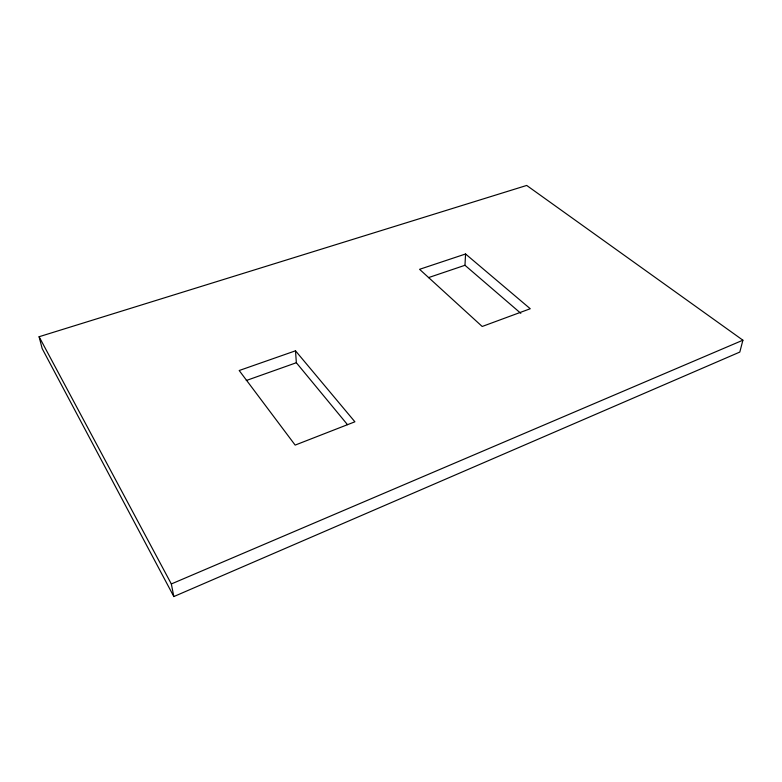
<?xml version="1.0" encoding="UTF-8"?>
<svg xmlns="http://www.w3.org/2000/svg" width="782" height="782" viewBox="0 0 782 782"><rect width="100%" height="100%" fill="white"/><g stroke="black" fill="none" stroke-linecap="round" stroke-linejoin="round"><path stroke-width="1.17" d="M520.832 313.328L464.977 265.284L465.564 253.994L419.572 269.311L482.191 326.475L530.255 308.743L465.564 253.994M742.9 340.199L739.811 352.066L173.829 596.558L42.16 348.567L39.1 336.729L526.697 185.442L742.9 340.199L171.336 583.958L173.829 596.558M246.262 380.521L296.349 362.731L347.491 424.665M295.508 350.805L239.194 370.521L295.156 445.095L354.901 421.801L295.508 350.805L296.349 362.731M428.468 277.63L464.977 265.284M39.1 336.729L171.336 583.958"/></g></svg>
